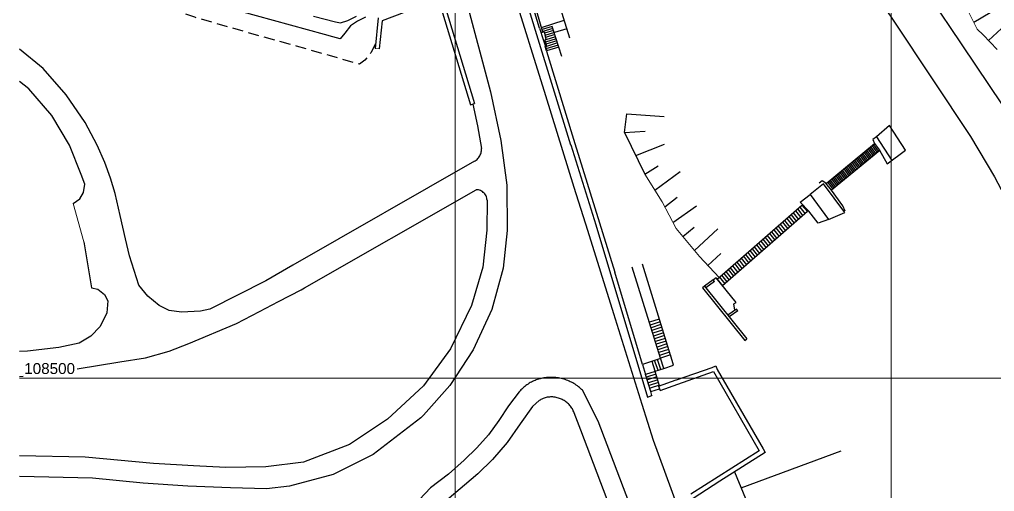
# Model space of a CAD drawing. Extents: x 61466 to 63015, y 108404 to 110397.
# Drawn here: x 62727.7 to 62839.5, y 109042.1 to 109096.2 of the extents above; entities that cross this region are included whole.
import ezdxf

# ---------------------------------------------------------------- set-up
doc = ezdxf.new("R2010")
doc.units = 0
doc.header["$LTSCALE"] = 1.000015
doc.header["$MEASUREMENT"] = 0
doc.linetypes.add('TRATTEGGIATA2', pattern=[0.375, 0.25, -0.125])
for name, color, linetype in [('Bâti', 7, 'Continuous'), ('coordinate', 2, 'Continuous'), ('curve livello 1m', 2, 'Continuous'), ('LIN025CO', 7, 'Continuous'), ('pendenze', 2, 'Continuous'), ('Per+Mod Surf', 7, 'Continuous'), ('SCALE', 2, 'Continuous'), ('Strade', 7, 'Continuous'), ('TalusHautBas', 7, 'Continuous'), ('VOIRIE', 7, 'Continuous')]:
    doc.layers.add(name, color=color, linetype=linetype)
doc.layers.add('no_plot', color=5, linetype='Continuous', plot=False)
doc.styles.add('ARIAL', font='arial.ttf')

msp = doc.modelspace()

# ---------------------------------------------------------------- linework, layer by layer
at = {"layer": 'Bâti', "linetype": 'Continuous'}
for p, q in [((62784.79, 109101.722), (62786.998, 109094.496)), ((62775.606, 109098.996), (62779.42, 109086.436)), ((62787.343, 109095.222), (62786.204, 109098.927)), ((62776.242, 109098.591), (62779.883, 109086.582)), ((62787.708, 109094.773), (62787.01, 109097.117)), ((62786.998, 109094.496), (62790.897, 109081.846)), ((62787.343, 109095.222), (62788.147, 109092.607)), ((62787.504, 109094.735), (62787.847, 109094.798)), ((62787.847, 109094.798), (62788.046, 109093.909)), ((62788.046, 109093.909), (62787.95, 109093.843)), ((62787.95, 109093.843), (62788.123, 109093.164)), ((62788.123, 109093.164), (62787.989, 109093.125)), ((62788.133, 109092.612), (62787.989, 109093.125)), ((62788.141, 109092.592), (62791.387, 109081.996)), ((62779.42, 109086.436), (62779.883, 109086.582)), ((62827.466, 109084.038), (62825.979, 109082.761)), ((62829.314, 109081.221), (62827.466, 109084.038)), ((62825.973, 109082.77), (62825.554, 109082.445)), ((62825.554, 109082.445), (62825.759, 109081.986)), ((62825.979, 109082.761), (62827.737, 109080.022)), ((62790.916, 109081.85), (62793.777, 109072.663)), ((62791.387, 109081.996), (62795.949, 109067.211)), ((62820.203, 109077.407), (62825.759, 109081.986)), ((62826.362, 109081.184), (62820.833, 109076.628)), ((62825.759, 109081.986), (62826.344, 109081.203)), ((62826.344, 109081.203), (62827.228, 109079.638)), ((62827.228, 109079.638), (62829.314, 109081.221)), ((62819.745, 109077.711), (62819.427, 109077.428)), ((62820.188, 109077.425), (62819.745, 109077.711)), ((62819.889, 109077.372), (62818.361, 109076.124)), ((62822.366, 109074.074), (62819.889, 109077.372)), ((62820.819, 109076.647), (62820.188, 109077.425)), ((62822.14, 109074.845), (62820.819, 109076.647)), ((62817.243, 109075.246), (62818.365, 109076.127)), ((62818.361, 109076.124), (62820.466, 109073.264)), ((62807.724, 109066.435), (62817.436, 109074.912)), ((62818.215, 109074.206), (62817.243, 109075.246)), ((62819.279, 109072.845), (62818.215, 109074.206)), ((62822.39, 109074.233), (62822.14, 109074.845)), ((62818.086, 109074.173), (62808.332, 109065.673)), ((62816.186, 109073.821), (62816.799, 109073.051)), ((62820.472, 109073.264), (62819.279, 109072.845)), ((62820.472, 109073.271), (62822.366, 109074.074)), ((62793.777, 109072.663), (62799.718, 109052.898)), ((62801.206, 109057.369), (62797.972, 109067.806)), ((62799.12, 109068.162), (62802.334, 109057.743)), ((62799.146, 109056.616), (62795.949, 109067.211)), ((62807.602, 109066.588), (62807.282, 109066.342)), ((62809.872, 109063.739), (62807.602, 109066.588)), ((62807.724, 109066.435), (62808.332, 109065.673)), ((62806.252, 109065.611), (62806.016, 109065.425)), ((62806.016, 109065.425), (62810.895, 109059.371)), ((62806.25, 109065.613), (62811.129, 109059.559)), ((62807.261, 109066.332), (62806.254, 109065.607)), ((62807.401, 109066.137), (62806.394, 109065.412)), ((62807.408, 109066.137), (62807.261, 109066.332)), ((62809.636, 109063.593), (62809.872, 109063.739)), ((62809.741, 109062.862), (62809.636, 109063.593)), ((62809.914, 109062.984), (62808.93, 109062.287)), ((62810.059, 109062.78), (62809.087, 109062.092)), ((62810.059, 109062.78), (62809.914, 109062.984)), ((62810.895, 109059.371), (62811.129, 109059.559)), ((62802.709, 109056.559), (62802.338, 109057.741)), ((62801.218, 109057.314), (62799.136, 109056.622)), ((62799.146, 109056.616), (62799.499, 109055.48)), ((62801.581, 109056.186), (62802.709, 109056.559)), ((62803.029, 109054.859), (62807.119, 109056.285)), ((62807.119, 109056.285), (62807.559, 109056.469)), ((62807.559, 109056.469), (62807.723, 109056.064)), ((62800.078, 109053.547), (62799.499, 109055.48)), ((62800.595, 109055.863), (62801.585, 109056.173)), ((62803.194, 109054.384), (62807.284, 109055.81)), ((62807.284, 109055.81), (62812.534, 109046.716)), ((62807.723, 109056.064), (62812.973, 109046.97)), ((62800.987, 109054.135), (62803.021, 109054.866)), ((62800.987, 109054.135), (62801.16, 109053.653)), ((62801.16, 109053.653), (62803.194, 109054.384)), ((62799.704, 109052.875), (62800.219, 109053.088)), ((62800.219, 109053.088), (62800.078, 109053.547)), ((62800.198, 109053.097), (62800.219, 109053.088)), ((62799.718, 109052.898), (62799.704, 109052.875)), ((62812.534, 109046.716), (62804.671, 109041.74)), ((62813.214, 109046.553), (62808.006, 109043.257)), ((62812.973, 109046.97), (62813.214, 109046.553))]:
    msp.add_line(p, q, dxfattribs=at)
at = {"layer": 'coordinate', "linetype": 'Continuous', "lineweight": 0}
for p, q in [((62777.666, 109333.555), (62777.666, 108959.046)), ((62827.666, 109181.127), (62827.666, 108959.046)), ((62727.666, 109055.071), (62905.322, 109055.071))]:
    msp.add_line(p, q, dxfattribs=at)
at = {"layer": 'curve livello 1m', "color": 152, "linetype": 'TRATTEGGIATA2', "ltscale": 5, "flags": 128}
msp.add_lwpolyline([(62768.51, 109093.415), (62767.979, 109092.407), (62767.294, 109091.543), (62766.661, 109091.082), (62766.661, 109091.082), (62763.234, 109092.065), (62759.45, 109093.151), (62755.173, 109094.328), (62747.766, 109096.47), (62744.357, 109097.679), (62740.275, 109099.127), (62740.17, 109099.169), (62727.666, 109103.124)], dxfattribs=at)
at = {"layer": 'LIN025CO', "linetype": 'Continuous', "lineweight": 0}
for p, q in [((62836.026, 109098.085), (62837.544, 109095.097)), ((62768.457, 109092.888), (62768.94, 109092.839)), ((62735.04, 109070.704), (62733.815, 109075.117))]:
    msp.add_line(p, q, dxfattribs=at)
at = {"layer": 'LIN025CO', "linetype": 'Continuous', "lineweight": 0, "flags": 128}
msp.add_lwpolyline([(62799.42, 109078.462), (62801.389, 109075.304), (62802.994, 109072.249), (62805.682, 109069.018)], dxfattribs=at)
at = {"layer": 'no_plot', "flags": 128}
for points in [[(62767.365, 109096.465), (62766.447, 109096.01), (62765.629, 109095.477), (62765.629, 109095.477), (62765.001, 109094.651), (62764.442, 109093.979), (62764.442, 109093.979), (62763.597, 109094.221), (62762.665, 109094.489), (62749.014, 109098.248)], [(62761.385, 109096.598), (62763.913, 109095.94), (62764.484, 109095.822), (62765.344, 109096.08), (62766.326, 109096.581)]]:
    msp.add_lwpolyline(points, dxfattribs=at)
at = {"layer": 'pendenze', "linetype": 'Continuous'}
for p, q in [((62837.137, 109095.899), (62841.08, 109098.239)), ((62838.828, 109093.821), (62840.826, 109095.634)), ((62797.329, 109085.38), (62801.612, 109085.069)), ((62797.06, 109083.258), (62799.454, 109083.409)), ((62798.362, 109080.613), (62801.653, 109081.916)), ((62799.42, 109078.462), (62800.948, 109079.426)), ((62800.568, 109076.621), (62803.479, 109078.762)), ((62801.688, 109074.735), (62803.106, 109075.816)), ((62802.633, 109072.936), (62805.347, 109074.82)), ((62803.763, 109071.324), (62805.056, 109072.372)), ((62805.092, 109069.728), (62807.796, 109072.206)), ((62806.635, 109067.994), (62808.128, 109069.385)), ((62810.456, 109042.487), (62821.925, 109046.746))]:
    msp.add_line(p, q, dxfattribs=at)
at = {"layer": 'Per+Mod Surf', "linetype": 'Continuous'}
for p, q in [((62775.747, 109098.53), (62769.264, 109096.046)), ((62768.811, 109096.392), (62768.457, 109092.888)), ((62769.264, 109096.046), (62768.94, 109092.839))]:
    msp.add_line(p, q, dxfattribs=at)
at = {"layer": 'SCALE', "linetype": 'Continuous'}
for p, q in [((62790.806, 109094.084), (62788.969, 109099.922)), ((62787.568, 109095.301), (62790.167, 109096.117)), ((62788.795, 109095.424), (62787.622, 109095.063)), ((62788.87, 109095.19), (62787.691, 109094.83)), ((62788.945, 109094.951), (62787.885, 109094.628)), ((62789.037, 109094.718), (62787.94, 109094.383)), ((62789.096, 109094.475), (62787.995, 109094.138)), ((62789.551, 109093.039), (62788.795, 109095.424)), ((62790.477, 109095.132), (62789.029, 109094.716)), ((62789.398, 109093.521), (62787.998, 109093.094)), ((62789.247, 109093.998), (62788.007, 109093.619)), ((62789.172, 109094.236), (62788.05, 109093.894)), ((62789.474, 109093.283), (62788.066, 109092.853)), ((62789.323, 109093.76), (62788.069, 109093.377)), ((62789.548, 109093.044), (62788.133, 109092.612)), ((62789.875, 109091.979), (62789.548, 109093.044)), ((62824.538, 109080.979), (62825.14, 109080.177)), ((62824.692, 109081.107), (62825.294, 109080.304)), ((62824.847, 109081.234), (62825.449, 109080.432)), ((62825.001, 109081.361), (62825.603, 109080.559)), ((62825.155, 109081.489), (62825.758, 109080.686)), ((62825.31, 109081.616), (62825.912, 109080.813)), ((62825.464, 109081.743), (62826.067, 109080.941)), ((62825.619, 109081.871), (62826.221, 109081.068)), ((62823.147, 109079.833), (62823.749, 109079.031)), ((62823.302, 109079.961), (62823.904, 109079.158)), ((62823.456, 109080.088), (62824.058, 109079.286)), ((62823.611, 109080.215), (62824.213, 109079.413)), ((62823.765, 109080.343), (62824.367, 109079.54)), ((62823.92, 109080.47), (62824.522, 109079.668)), ((62824.074, 109080.597), (62824.676, 109079.795)), ((62824.229, 109080.725), (62824.831, 109079.922)), ((62824.383, 109080.852), (62824.985, 109080.05)), ((62821.757, 109078.687), (62822.359, 109077.885)), ((62821.911, 109078.815), (62822.513, 109078.012)), ((62822.066, 109078.942), (62822.668, 109078.14)), ((62822.22, 109079.069), (62822.822, 109078.267)), ((62822.375, 109079.197), (62822.977, 109078.394)), ((62822.529, 109079.324), (62823.131, 109078.522)), ((62822.684, 109079.451), (62823.286, 109078.649)), ((62822.838, 109079.579), (62823.44, 109078.776)), ((62822.993, 109079.706), (62823.595, 109078.904)), ((62820.366, 109077.541), (62820.968, 109076.739)), ((62820.526, 109077.661), (62821.123, 109076.867)), ((62820.675, 109077.796), (62821.277, 109076.994)), ((62820.83, 109077.923), (62821.432, 109077.121)), ((62820.984, 109078.051), (62821.586, 109077.249)), ((62821.139, 109078.178), (62821.741, 109077.376)), ((62821.293, 109078.305), (62821.895, 109077.503)), ((62821.448, 109078.433), (62822.05, 109077.63)), ((62821.602, 109078.56), (62822.204, 109077.758)), ((62816.683, 109074.255), (62817.297, 109073.485)), ((62816.932, 109074.472), (62817.546, 109073.702)), ((62817.181, 109074.69), (62817.795, 109073.919)), ((62818.086, 109074.173), (62817.436, 109074.912)), ((62815.439, 109073.169), (62816.052, 109072.4)), ((62815.688, 109073.386), (62816.301, 109072.617)), ((62815.937, 109073.603), (62816.55, 109072.834)), ((62816.434, 109074.038), (62817.048, 109073.268)), ((62814.195, 109072.083), (62814.806, 109071.315)), ((62814.443, 109072.3), (62815.056, 109071.532)), ((62814.692, 109072.517), (62815.305, 109071.749)), ((62814.941, 109072.735), (62815.554, 109071.966)), ((62815.19, 109072.952), (62815.803, 109072.183)), ((62812.95, 109070.997), (62813.561, 109070.23)), ((62813.199, 109071.214), (62813.81, 109070.447)), ((62813.448, 109071.431), (62814.059, 109070.664)), ((62813.697, 109071.649), (62814.308, 109070.881)), ((62813.946, 109071.866), (62814.557, 109071.098)), ((62811.706, 109069.911), (62812.316, 109069.145)), ((62811.955, 109070.128), (62812.565, 109069.362)), ((62812.204, 109070.345), (62812.814, 109069.579)), ((62812.452, 109070.563), (62813.063, 109069.796)), ((62812.701, 109070.78), (62813.312, 109070.013)), ((62810.213, 109068.608), (62810.822, 109067.843)), ((62810.462, 109068.825), (62811.071, 109068.06)), ((62810.71, 109069.042), (62811.32, 109068.277)), ((62810.959, 109069.259), (62811.569, 109068.494)), ((62811.208, 109069.476), (62811.818, 109068.711)), ((62811.457, 109069.694), (62812.067, 109068.928)), ((62808.968, 109067.522), (62809.577, 109066.758)), ((62809.217, 109067.739), (62809.826, 109066.975)), ((62809.466, 109067.956), (62810.075, 109067.192)), ((62809.715, 109068.173), (62810.324, 109067.409)), ((62809.964, 109068.39), (62810.573, 109067.626)), ((62807.973, 109066.653), (62808.581, 109065.89)), ((62808.222, 109066.87), (62808.83, 109066.107)), ((62808.471, 109067.087), (62809.079, 109066.324)), ((62808.719, 109067.304), (62809.328, 109066.541)), ((62801.068, 109061.848), (62799.934, 109061.475)), ((62801.165, 109061.532), (62800.032, 109061.16)), ((62801.263, 109061.217), (62800.129, 109060.845)), ((62801.343, 109060.896), (62800.227, 109060.529)), ((62801.446, 109060.583), (62800.325, 109060.214)), ((62801.549, 109060.269), (62800.417, 109059.897)), ((62801.652, 109059.956), (62800.52, 109059.584)), ((62801.751, 109059.633), (62800.62, 109059.261)), ((62801.849, 109059.317), (62800.718, 109058.946)), ((62801.946, 109059.002), (62800.815, 109058.63)), ((62802.029, 109058.682), (62800.913, 109058.315)), ((62802.132, 109058.368), (62801, 109057.996)), ((62802.235, 109058.055), (62801.103, 109057.683)), ((62802.338, 109057.741), (62801.206, 109057.369)), ((62800.595, 109055.863), (62800.231, 109056.986)), ((62800.925, 109055.966), (62800.531, 109057.086)), ((62801.255, 109056.07), (62800.878, 109057.201)), ((62801.585, 109056.173), (62801.2, 109057.367)), ((62800.587, 109055.842), (62799.477, 109055.488)), ((62800.689, 109055.524), (62799.609, 109055.179)), ((62800.79, 109055.206), (62799.71, 109054.861)), ((62801.092, 109054.172), (62800.587, 109055.842)), ((62800.892, 109054.888), (62799.812, 109054.543)), ((62800.994, 109054.569), (62799.914, 109054.224)), ((62801.095, 109054.251), (62800.015, 109053.906)), ((62800.078, 109053.547), (62801.089, 109053.852))]:
    msp.add_line(p, q, dxfattribs=at)
at = {"layer": 'Strade', "linetype": 'Continuous'}
for p, q in [((62779.677, 109086.517), (62780.22, 109084.001)), ((62780.22, 109084.001), (62780.662, 109081.401)), ((62755.211, 109062.712), (62757.383, 109063.851))]:
    msp.add_line(p, q, dxfattribs=at)
at = {"layer": 'Strade', "linetype": 'Continuous', "flags": 128}
for points in [[(62799.339, 109126.722), (62802.345, 109122.49), (62803.7, 109123.408), (62806.752, 109120.491), (62807.428, 109120.51), (62810.205, 109119.064), (62812.938, 109116.907), (62815.51, 109114.143), (62817.784, 109111.123), (62827.967, 109096.027), (62836.764, 109082.795), (62839.528, 109078.155), (62842.22, 109073.076), (62845.177, 109066.568), (62848.589, 109056.341), (62851.531, 109045.082), (62854.116, 109037.774), (62856.795, 109031.384), (62859.857, 109025.149), (62871.562, 109002.53), (62884.409, 108977.621), (62887.836, 108970.507), (62891.26, 108962.592), (62892.597, 108959.046)], [(62783.672, 109101.452), (62784.059, 109100.169), (62787.996, 109087.503), (62791.261, 109076.958), (62792.823, 109072.035), (62795.8, 109062.472), (62799.05, 109052.075), (62800.355, 109047.961), (62803.862, 109038.422), (62807.983, 109028.879), (62812.803, 109019.869), (62820.866, 109006.221), (62840.166, 108976.221), (62848.659, 108974.683), (62851.104, 108974.178), (62857.485, 108963.088), (62859.63, 108959.046)], [(62778.464, 109099.839), (62778.845, 109098.684), (62781.72, 109087.909), (62782.874, 109082.349), (62783.559, 109077.205), (62783.618, 109072.002), (62783.154, 109067.699), (62781.857, 109062.945), (62779.708, 109058.297), (62777.032, 109054.228), (62774.026, 109050.802), (62773.717, 109050.499), (62768.248, 109046.296), (62763.64, 109043.994), (62758.65, 109042.665), (62756.017, 109042.383), (62751.855, 109042.495), (62746.966, 109042.678), (62741.846, 109043.019), (62736.036, 109043.592), (62727.666, 109043.799)], [(62834.281, 109095.508), (62840.394, 109086.422), (62842.953, 109082.248)], [(62779.858, 109079.952), (62759.007, 109068.033), (62755.934, 109066.233), (62749.494, 109062.972), (62748.415, 109062.749), (62746.248, 109062.646), (62744.841, 109062.82), (62743.692, 109063.409), (62742.379, 109064.464), (62741.376, 109065.735), (62740.566, 109068.276), (62740.302, 109069.102), (62739.841, 109071.067), (62739.222, 109073.707), (62739.02, 109074.569), (62738.627, 109076.231), (62738.101, 109078.008), (62737.454, 109079.798), (62736.581, 109081.804), (62735.197, 109084.39), (62733.021, 109087.588), (62730.365, 109090.607), (62727.666, 109092.824)], [(62733.815, 109075.117), (62734.583, 109075.656), (62735.016, 109076.356), (62735.155, 109077.305), (62734.732, 109078.444), (62733.414, 109081.814), (62731.393, 109085.187), (62728.73, 109088.243), (62727.666, 109089.099)], [(62757.383, 109063.851), (62759.982, 109065.213), (62760.353, 109065.439), (62780.052, 109076.688)], [(62781.311, 109075.477), (62781.288, 109072.053), (62780.819, 109067.815), (62779.523, 109063.388), (62777.1, 109058.438), (62773.999, 109054.172), (62769.877, 109050.366), (62765.541, 109047.448), (62760.247, 109045.412), (62755.942, 109044.898), (62751.325, 109044.83), (62747.634, 109045.013), (62743.057, 109045.29), (62735.207, 109045.991), (62727.666, 109046.145)], [(62735.04, 109070.704), (62735.92, 109065.442), (62736.644, 109065.27), (62737.436, 109064.646), (62737.79, 109063.925), (62737.695, 109062.556), (62736.931, 109060.99), (62735.843, 109059.885), (62734.494, 109059.079), (62732.194, 109058.572), (62728.574, 109058.179), (62727.666, 109058.121)], [(62734.274, 109056.137), (62739.188, 109056.921), (62742.126, 109057.415), (62744.833, 109058.18), (62747.08, 109059.06), (62752.558, 109061.322), (62755.211, 109062.712)], [(62727.666, 109055.246), (62728.082, 109055.294)], [(62784.999, 109053.485), (62783.778, 109051.884), (62782.648, 109050.205), (62781.461, 109048.58), (62780.137, 109047.071), (62778.692, 109045.651), (62776.892, 109044.048), (62774.827, 109042.485), (62773.546, 109041.151)], [(62798.001, 109039.752), (62794.041, 109050.127), (62792.259, 109053.67)], [(62787.273, 109052.484), (62786.535, 109051.812), (62785.092, 109049.818), (62783.609, 109047.698), (62781.931, 109045.737), (62780.257, 109044.083), (62776.691, 109041.079), (62775.859, 109040.037), (62775.519, 109038.741), (62775.712, 109037.476), (62776.213, 109036.582), (62776.941, 109035.908), (62787.233, 109031.038), (62796.536, 109025.775), (62798.109, 109025.679), (62799.303, 109026.335), (62800.002, 109027.468), (62799.859, 109029.387), (62795.818, 109039.233), (62792.072, 109049.091), (62791.296, 109051.09)], [(62808.006, 109043.257), (62804.948, 109041.259), (62809.581, 109030.234), (62815.043, 109020.069), (62822.588, 109007.239), (62829.866, 108995.871), (62841.366, 108978.171), (62852.311, 108975.784), (62858.106, 108965.802), (62861.561, 108959.5), (62861.796, 108959.046)]]:
    msp.add_lwpolyline(points, dxfattribs=at)
at = {"layer": 'Strade', "linetype": 'Continuous'}
for points in [[(62779.858, 109079.952, 0), (62779.966, 109080.015, 0), (62780.069, 109080.087, 0), (62780.165, 109080.167, 0), (62780.254, 109080.255, 0), (62780.336, 109080.349, 0), (62780.41, 109080.451, 0), (62780.475, 109080.557, 0), (62780.531, 109080.669, 0), (62780.578, 109080.785, 0), (62780.615, 109080.905, 0), (62780.642, 109081.027, 0), (62780.659, 109081.151, 0), (62780.666, 109081.276, 0), (62780.662, 109081.401, 0)], [(62781.311, 109075.477, 0), (62781.3, 109075.606, 0), (62781.276, 109075.732, 0), (62781.24, 109075.856, 0), (62781.19, 109075.975, 0), (62781.129, 109076.088, 0), (62781.056, 109076.194, 0), (62780.973, 109076.293, 0), (62780.88, 109076.382, 0), (62780.779, 109076.461, 0), (62780.67, 109076.53, 0), (62780.554, 109076.587, 0), (62780.433, 109076.631, 0), (62780.308, 109076.663, 0), (62780.181, 109076.682, 0), (62780.052, 109076.688, 0)], [(62788.585, 109055.15, 0), (62788.434, 109055.149, 0), (62788.283, 109055.143, 0), (62788.132, 109055.132, 0), (62787.981, 109055.116, 0), (62787.831, 109055.094, 0), (62787.682, 109055.069, 0), (62787.534, 109055.038, 0), (62787.387, 109055.002, 0), (62787.241, 109054.962, 0), (62787.097, 109054.916, 0), (62786.954, 109054.866, 0), (62786.813, 109054.812, 0), (62786.674, 109054.753, 0), (62786.536, 109054.689, 0), (62786.401, 109054.621, 0), (62786.269, 109054.548, 0), (62786.138, 109054.471, 0), (62786.01, 109054.39, 0), (62785.885, 109054.305, 0), (62785.763, 109054.216, 0), (62785.644, 109054.122, 0), (62785.528, 109054.025, 0), (62785.415, 109053.924, 0), (62785.306, 109053.82, 0), (62785.2, 109053.712, 0), (62785.098, 109053.6, 0), (62784.999, 109053.485, 0)], [(62792.259, 109053.67, 0), (62792.147, 109053.779, 0), (62792.031, 109053.885, 0), (62791.913, 109053.987, 0), (62791.791, 109054.085, 0), (62791.666, 109054.18, 0), (62791.538, 109054.27, 0), (62791.408, 109054.357, 0), (62791.275, 109054.439, 0), (62791.139, 109054.518, 0), (62791.001, 109054.591, 0), (62790.861, 109054.661, 0), (62790.718, 109054.726, 0), (62790.574, 109054.787, 0), (62790.428, 109054.843, 0), (62790.28, 109054.895, 0), (62790.131, 109054.942, 0), (62789.98, 109054.984, 0), (62789.828, 109055.022, 0), (62789.675, 109055.055, 0), (62789.521, 109055.083, 0), (62789.366, 109055.106, 0), (62789.211, 109055.125, 0), (62789.055, 109055.138, 0), (62788.898, 109055.147, 0), (62788.742, 109055.151, 0), (62788.585, 109055.15, 0)], [(62791.296, 109051.09, 0), (62791.253, 109051.205, 0), (62791.204, 109051.318, 0), (62791.15, 109051.428, 0), (62791.091, 109051.536, 0), (62791.028, 109051.641, 0), (62790.959, 109051.743, 0), (62790.886, 109051.842, 0), (62790.809, 109051.937, 0), (62790.728, 109052.029, 0), (62790.642, 109052.117, 0), (62790.552, 109052.201, 0), (62790.459, 109052.28, 0), (62790.362, 109052.356, 0), (62790.262, 109052.427, 0), (62790.158, 109052.493, 0), (62790.052, 109052.554, 0), (62789.943, 109052.611, 0), (62789.832, 109052.663, 0), (62789.718, 109052.709, 0), (62789.603, 109052.75, 0), (62789.485, 109052.786, 0)]]:
    msp.add_polyline3d(points, dxfattribs=at)
at = {"layer": 'TalusHautBas', "linetype": 'Continuous'}
for p, q in [((62838.21, 109094.47), (62837.544, 109095.097)), ((62839.813, 109092.786), (62838.21, 109094.47)), ((62797.06, 109083.258), (62797.329, 109085.38)), ((62797.06, 109083.258), (62799.42, 109078.462)), ((62805.682, 109069.018), (62807.923, 109066.609)), ((62809.686, 109044.32), (62816.455, 109028.205))]:
    msp.add_line(p, q, dxfattribs=at)
at = {"layer": 'VOIRIE', "linetype": 'Continuous'}
msp.add_line((62830.667, 109100.89), (62834.281, 109095.508), dxfattribs=at)
msp.add_polyline3d([(62789.485, 109052.786, 0), (62789.362, 109052.823, 0), (62789.238, 109052.853, 0), (62789.112, 109052.877, 0), (62788.985, 109052.895, 0), (62788.857, 109052.907, 0), (62788.729, 109052.912, 0), (62788.6, 109052.91, 0), (62788.472, 109052.903, 0), (62788.345, 109052.888, 0), (62788.218, 109052.868, 0), (62788.093, 109052.841, 0), (62787.969, 109052.808, 0), (62787.846, 109052.769, 0), (62787.726, 109052.723, 0), (62787.609, 109052.672, 0), (62787.494, 109052.615, 0), (62787.382, 109052.552, 0), (62787.273, 109052.484, 0)], dxfattribs=at)

# ---------------------------------------------------------------- texts
at = {"layer": 'coordinate', "color": 1, "style": 'ARIAL'}
msp.add_text('108500', height=1.25, dxfattribs=at).set_placement((62728.211, 109055.544))

doc.saveas('drawing.dxf')
